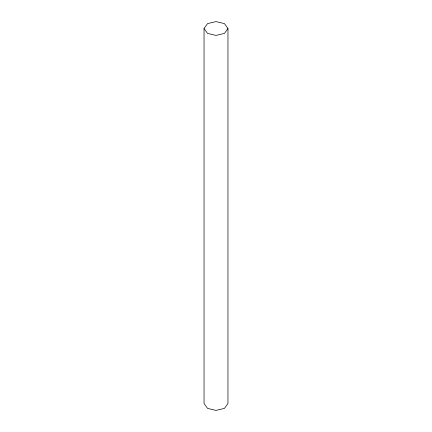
<?xml version="1.0" encoding="UTF-8"?>
<svg xmlns="http://www.w3.org/2000/svg" width="432" height="432" viewBox="0 0 432 432"><rect width="100%" height="100%" fill="white"/><g stroke="black" fill="none" stroke-linecap="round" stroke-linejoin="round"><path stroke-width="0.65" d="M204.039 28.507L207.544 23.625L216 21.6L224.456 23.625L227.961 28.507L227.961 403.493L224.456 408.375L216 410.4L207.544 408.375L204.039 403.493L204.039 28.507L207.544 33.388L216 35.408L224.456 33.388L227.961 28.507"/></g></svg>
